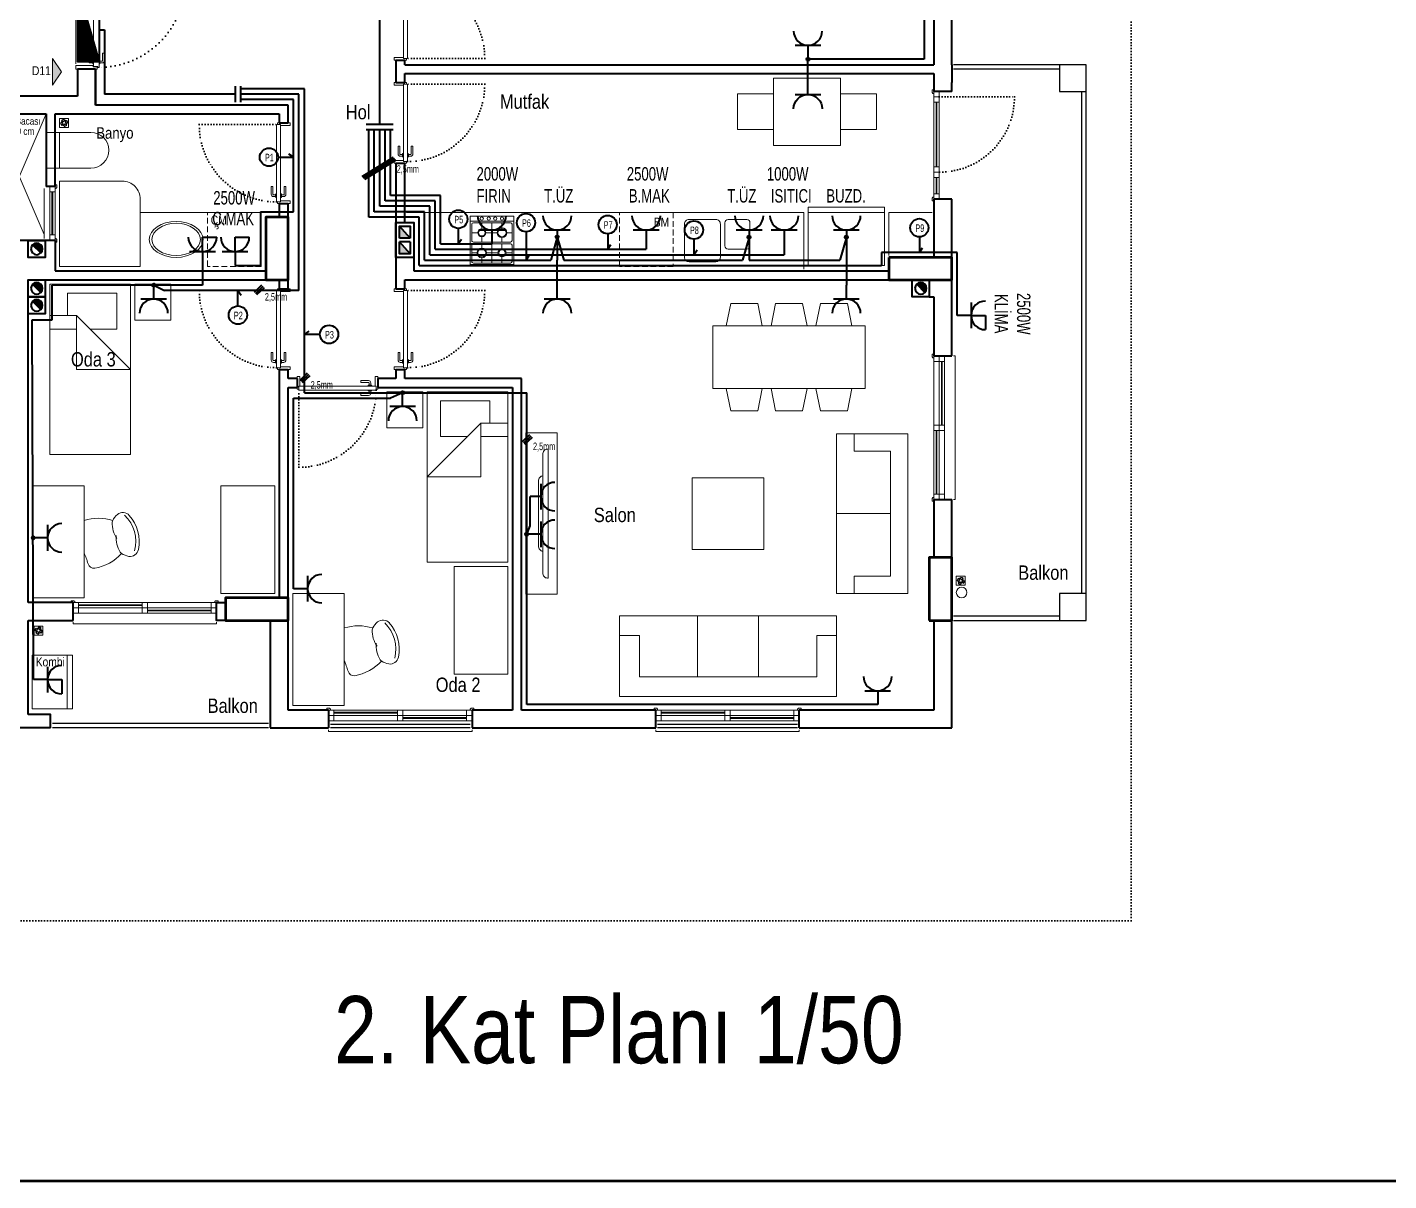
# Model space of a CAD drawing. Header units: millimetres. Extents: x 1852829 to 1882754, y -270850 to -231658.
# Drawn here: x 1865972 to 1867490, y -254055 to -252768 of the extents above; entities that cross this region are included whole.
import ezdxf
from ezdxf.enums import TextEntityAlignment as Align

# ---------------------------------------------------------------- set-up
doc = ezdxf.new("R2010")
doc.units = ezdxf.units.MM
for name, pattern in [('CONTINOUS', [0]), ('CONTINU', [0]), ('DOT', [0.25, 0, -0.25]), ('izdüşüm arka', [3.175, 0, -3.175]), ('izdüşüm ön', [9.525, 6.35, -3.175])]:
    doc.linetypes.add(name, pattern=pattern)
for name, color, linetype, lineweight in [('a_ba', 6, 'Continuous', 50), ('a_doğrama', 251, 'Continuous', 20), ('a_duvar', 251, 'Continuous', 35), ('a_görünüş', 32, 'Continuous', 25), ('a_görünüş_ince', 8, 'Continuous', 20), ('a_izdüşüm_arka', 251, 'izdüşüm arka', 30), ('a_izdüşüm_ön', 6, 'izdüşüm ön', 9), ('a_not_mahal', 253, 'Continuous', 5), ('a_not_misc', 144, 'Continuous', 5), ('a_not_text', 7, 'Continuous', 13), ('a_tefriş', 8, 'Continuous', 20), ('a_çerçeve_line', 7, 'Continuous', 50), ('Aydınlatma', 4, 'CONTINOUS', 35), ('m_yib', 65, 'Continuous', 20), ('Priz', 6, 'CONTINOUS', 40)]:
    doc.layers.add(name, color=color, linetype=linetype, lineweight=lineweight)
doc.styles.add('Grupcad', font='arial.ttf', dxfattribs={"width": 0.7})
doc.styles.add('OL', font='tsimplex.shx', dxfattribs={"width": 0.8, "height": 12})
doc.styles.get("Standard").update_dxf_attribs({"font": 'ARIALN.TTF'})

# ---------------------------------------------------------------- blocks, each defined once
blk = doc.blocks.new('M1')
at = {"layer": 'a_doğrama', "linetype": 'Continuous'}
for p, q in [((-24, 6), (-30, 6)), ((-30, 0), (-30, 6)), ((-24, 0), (-30, 0)), ((-24, 0), (-24, 6)), ((30, 6), (24, 6)), ((24, 6), (24, 0)), ((30, 0), (30, 6)), ((30, 0), (24, 0))]:
    blk.add_line(p, q, dxfattribs=at)
at = {"layer": 'a_doğrama'}
for p, q in [((24, 3.5), (-24, 3.5)), ((24, 2.5), (-24, 2.5))]:
    blk.add_line(p, q, dxfattribs=at)
for points in [[(-28, -1), (-28, 0), (-32, 0), (-32, -2), (-29, -2)], [(28, -1), (28, 0), (32, 0), (32, -2), (29, -2)]]:
    blk.add_lwpolyline(points, close=True, dxfattribs=at)
at = {"layer": 'a_görünüş_ince'}
for p, q in [((24, 6), (-24, 6)), ((-24, 0), (24, 0))]:
    blk.add_line(p, q, dxfattribs=at)
blk = doc.blocks.new('K1')
at = {"layer": 'a_doğrama', "color": 251}
for points in [[(-17.5, -2.5), (-22, -2.5), (-22, 0), (2, 0), (2, -4), (-17.5, -4), (-17.5, -2.5)], [(-27.5, -93.1), (-25, -93.1)], [(-17.5, -97.5), (-22, -97.5), (-22, -100), (2, -100), (2, -96), (-17.5, -96), (-17.5, -97.5)], [(-14.5, -93.1), (-17, -93.1)]]:
    blk.add_lwpolyline(points, dxfattribs=at)
blk.add_lwpolyline([(-18, -14), (-18, -4), (-18, -3), (-22.5, -3), (-22.5, -2.5), (-22.5, -2), (-24, -2), (-24, -2.5), (-24, -12.5), (-24, -88), (-24, -97.5), (-24, -98), (-22.5, -98), (-22.5, -97.5), (-22.5, -97), (-18, -97), (-18, -96), (-18, -86.5)], close=True, dxfattribs=at)
for points in [[(-25, -91.1), (-27.5, -91.1, -0.414214), (-28, -90.6), (-28, -82.1), (-30, -82.1), (-30, -90.6)], [(-24, -94.1), (-24.5, -94.1, -0.414214), (-25, -93.6), (-25, -90.6, -0.414214), (-24.5, -90.1), (-24, -90.1)], [(-18, -94.1), (-17.5, -94.1, 0.414214), (-17, -93.6), (-17, -90.6, 0.414214), (-17.5, -90.1), (-18, -90.1)], [(-17, -91.1), (-14.5, -91.1, 0.414214), (-14, -90.6), (-14, -82.1), (-12, -82.1), (-12, -90.6)]]:
    blk.add_lwpolyline(points, format="xyb", dxfattribs=at)
for centre, start, end in [((-27.5, -90.6), 180, 270), ((-14.5, -90.6), 270, 0)]:
    blk.add_arc(centre, 2.5, start, end, dxfattribs=at)
at = {"layer": 'a_görünüş_ince', "color": 251}
blk.add_line((2, -6), (2, -94), dxfattribs=at)
at = {"layer": 'a_izdüşüm_arka', "color": 251, "linetype": 'DOT', "ltscale": 20}
blk.add_line((-24, -2), (-120, -2), dxfattribs=at)
blk.add_arc((-24, -2), 96, 180, 270, dxfattribs=at)
blk = doc.blocks.new('K2')
at = {"layer": 'a_doğrama', "color": 251, "linetype": 'Continuous'}
for p, q in [((-13, 88.1), (-13, 1.9)), ((-13, 88.1), (-8.5, 88.1)), ((-12, 90), (-12, 88.1)), ((-12, 90), (-10, 90)), ((-8.5, 88.1), (-8.5, 1.9)), ((-13, 1.9), (-8.5, 1.9)), ((-12, 0), (-12, 1.9)), ((-12, 0), (-10, 0))]:
    blk.add_line(p, q, dxfattribs=at)
at = {"layer": 'a_doğrama', "color": 251}
for points in [[(-14, 80.1), (-16.5, 80.1, 0.414214), (-17, 79.6), (-17, 71.1), (-19, 71.1), (-19, 79.6)], [(-13, 83.1), (-13.5, 83.1, 0.414214), (-14, 82.6), (-14, 79.6, 0.414214), (-13.5, 79.1), (-13, 79.1)], [(-8.5, 83.1), (-8, 83.1, -0.414214), (-7.5, 82.6), (-7.5, 79.6, -0.414214), (-8, 79.1), (-8.5, 79.1)], [(-7.5, 80.1), (-5, 80.1, -0.414214), (-4.5, 79.6), (-4.5, 71.1), (-2.5, 71.1), (-2.5, 79.6)]]:
    blk.add_lwpolyline(points, format="xyb", dxfattribs=at)
for points in [[(-16.5, 82.1), (-14, 82.1)], [(-5, 82.1), (-7.5, 82.1)]]:
    blk.add_lwpolyline(points, dxfattribs=at)
at = {"layer": 'a_doğrama', "color": 251, "linetype": 'Continuous'}
for points in [[(0, 90), (2, 90), (2, 87), (-8.5, 87)], [(0, 0), (2, 0), (2, 3), (-8.5, 3)]]:
    blk.add_lwpolyline(points, dxfattribs=at)
at = {"layer": 'a_doğrama', "color": 251}
for centre, start, end in [((-16.5, 79.6), 90, 180), ((-5, 79.6), 0, 90)]:
    blk.add_arc(centre, 2.5, start, end, dxfattribs=at)
at = {"layer": 'a_izdüşüm_arka', "color": 251}
blk.add_lwpolyline([(-99.2, 1.9), (-13, 1.9)], dxfattribs=at)
blk.add_arc((-13, 1.9), 86.2, 90, 180, dxfattribs=at)
blk = doc.blocks.new('klozet')
at = {"layer": 'a_tefriş'}
blk.add_line((20, 0), (-20, 0), dxfattribs=at)
for points in [[(-20, 0), (-20, -15), (20, -15), (20, 0)], [(-20, -50), (-20, -15)], [(20, -50), (20, -15)]]:
    blk.add_lwpolyline(points, dxfattribs=at)
blk.add_arc((0, -50), 20, 180, 360, dxfattribs=at)
blk = doc.blocks.new('160p')
at = {"layer": 'a_doğrama', "color": 251}
for points in [[(-6, -6), (-6, 0), (-12, 0), (-12, -6)], [(0, -6), (0, 0), (-6, 0), (-6, -6)], [(-6, -83), (-6, -77), (-12, -77), (-12, -83)], [(0, -83), (0, -77), (-6, -77), (-6, -83)], [(-6, -160), (-6, -154), (-12, -154), (-12, -160)], [(0, -160), (0, -154), (-6, -154), (-6, -160)]]:
    blk.add_lwpolyline(points, close=True, dxfattribs=at)
for points in [[(2, -1), (2, 2), (0, 2), (0, -2), (1, -2), (2, -1)], [(-9.5, -6), (-9.5, -77)], [(-8.5, -6), (-8.5, -77)], [(-3.5, -83), (-3.5, -154)], [(-2.5, -83), (-2.5, -154)], [(2, -159), (2, -162), (0, -162), (0, -158), (1, -158), (2, -159)]]:
    blk.add_lwpolyline(points, dxfattribs=at)
at = {"layer": 'a_görünüş_ince', "color": 251}
for points in [[(-22, -160), (-24, -160), (-24, 0), (-22, 0)], [(-12, -77), (-12, -6)], [(-6, -77), (-6, -6)], [(-6, -77), (-6, -6)], [(0, -77), (0, -6)], [(-12, -154), (-12, -83)], [(-6, -154), (-6, -83)], [(-6, -154), (-6, -83)], [(0, -154), (0, -83)]]:
    blk.add_lwpolyline(points, dxfattribs=at)
blk = doc.blocks.new('kapı_120_c_blok')
at = {"layer": 'a_doğrama', "color": 251}
for points in [[(-2, 119), (-2, 122), (0, 122), (0, 118), (-1, 118), (-2, 119)], [(2.5, 114), (2.5, 96)], [(3.5, 114), (3.5, 96)], [(2.5, 84), (2.5, 12)], [(3.5, 84), (3.5, 12)], [(-2, 1), (-2, -2), (0, -2), (0, 2), (-1, 2), (-2, 1)]]:
    blk.add_lwpolyline(points, dxfattribs=at)
for points in [[(0, 114), (6, 114), (6, 120), (0, 120)], [(0, 90), (6, 90), (6, 96), (0, 96)], [(0, 84), (6, 84), (6, 90), (0, 90)], [(0, 6), (6, 6), (6, 12), (0, 12)], [(0, 0), (6, 0), (6, 6), (0, 6)]]:
    blk.add_lwpolyline(points, close=True, dxfattribs=at)
at = {"layer": 'a_görünüş_ince', "color": 251}
for points in [[(0, 114), (0, 96)], [(6, 114), (6, 96)], [(0, 84), (0, 12)], [(6, 84), (6, 12)]]:
    blk.add_lwpolyline(points, dxfattribs=at)
at = {"layer": 'a_izdüşüm_arka', "color": 251}
blk.add_lwpolyline([(6, 6), (90, 6)], dxfattribs=at)
blk.add_arc((6, 6), 84, 0, 90, dxfattribs=at)
blk = doc.blocks.new('baca_şönt')
at = {"layer": 'a_duvar'}
h = blk.add_hatch(color=256, dxfattribs=at)
h.dxf.hatch_style = 1
h.paths.add_polyline_path([(21.5, -5), (21.5, -17), (35, -17)])
h.paths.add_polyline_path([(4, -5), (4, -17), (17.5, -17)])
for p, q in [((4, -5), (17.5, -17)), ((17.5, -5), (17.5, -17)), ((21.5, -5), (21.5, -17)), ((21.5, -5), (35, -17))]:
    blk.add_line(p, q, dxfattribs=at)
blk.add_lwpolyline([(0, -21), (39, -21), (39, -1), (0, -1)], close=True, dxfattribs=at)
for points in [[(17.5, -5), (4, -5), (4, -17), (17.5, -17)], [(21.5, -17), (35, -17), (35, -5), (21.5, -5)]]:
    blk.add_lwpolyline(points, dxfattribs=at)
blk = doc.blocks.new('baca_müstakil')
at = {"layer": 'a_duvar'}
h = blk.add_hatch(color=256, dxfattribs=at)
h.dxf.hatch_style = 1
h.paths.add_polyline_path([(4.9, -4.9, 0.198912), (3, -9.5, 0.668179), (14.1, -14.1)])
blk.add_line((4.9, -4.9), (14.1, -14.1), dxfattribs=at)
blk.add_lwpolyline([(0, -19), (19, -19), (19, 0), (0, 0)], close=True, dxfattribs=at)
blk.add_circle((9.5, -9.5), 6.5, dxfattribs=at)
blk = doc.blocks.new('A$C2A0A03CE')
at = {"layer": 'a_tefriş'}
for p, q in [((-54, -24.3), (-54, 24.3)), ((-54, 24.3), (0, 24.3)), ((-48.6, 24.3), (-48.6, -24.3)), ((-46.8, 20.7), (-46.8, -20.7)), ((-27, 22.5), (-45, 22.5)), ((-35.6, 22.5), (-35.6, 15.7)), ((-25.2, -20.7), (-25.2, 20.7)), ((-23.4, -20.7), (-23.4, 20.7)), ((-21.6, 22.5), (-3.6, 22.5)), ((-13.1, 22.5), (-13.1, 14.8)), ((-1.8, 20.7), (-1.8, -20.7)), ((0, -24.3), (0, 24.3)), ((-40, 11.2), (-46.8, 11.2)), ((-25.2, 0), (-46.8, 0)), ((-35.6, 6.8), (-35.6, -7.7)), ((-25.2, 11.2), (-31, 11.2)), ((-16.6, 11.2), (-23.4, 11.2)), ((-1.8, 0), (-23.4, 0)), ((-13.1, 7.7), (-13.1, -6.8)), ((-1.8, 11.2), (-9.4, 11.2)), ((-39.1, -11.3), (-46.8, -11.3)), ((-35.6, -14.9), (-35.6, -22.5)), ((-25.2, -11.3), (-31.9, -11.3)), ((-17.5, -11.3), (-23.4, -11.3)), ((-1.8, -11.3), (-8.5, -11.3)), ((-54, -24.3), (0, -24.3)), ((-45, -22.5), (-27, -22.5)), ((-3.6, -22.5), (-21.6, -22.5)), ((-13.1, -15.7), (-13.1, -22.5))]:
    blk.add_line(p, q, dxfattribs=at)
for centre, radius in [((-35.6, 11.2), 5.4), ((-35.6, 11.2), 4.5), ((-13.1, 11.2), 4.5), ((-51.4, 11.2), 1.8), ((-51.4, 3.7), 1.8), ((-13.1, 11.2), 3.6), ((-51.4, -3.5), 1.8), ((-51.4, -11.3), 1.8), ((-35.6, -11.3), 4.5), ((-35.6, -11.3), 3.6), ((-13.1, -11.3), 5.4), ((-13.1, -11.3), 4.5)]:
    blk.add_circle(centre, radius, dxfattribs=at)
for centre, start, end in [((-45, 20.7), 90, 180), ((-27, 20.7), 0, 90), ((-21.6, 20.7), 90, 180), ((-3.6, 20.7), 0, 90), ((-45, -20.7), 180, 270), ((-27, -20.7), 270, 0), ((-21.6, -20.7), 180, 270), ((-3.6, -20.7), 270, 0)]:
    blk.add_arc(centre, 1.8, start, end, dxfattribs=at)
blk = doc.blocks.new('tefriş_koltuk_242x90')
at = {"layer": 'a_tefriş'}
for p, q in [((-34, -22), (-34, -90)), ((34, -22), (34, -90)), ((-99, -68), (-121, -68)), ((99, -68), (121, -68))]:
    blk.add_line(p, q, dxfattribs=at)
for points in [[(-121, -90), (-121, 0), (121, 0), (121, -90), (-121, -90)], [(-99, -68), (-99, -22), (99, -22), (99, -68)]]:
    blk.add_lwpolyline(points, dxfattribs=at)
blk = doc.blocks.new('tefriş_koltuk_202x90')
at = {"layer": 'a_tefriş'}
for p, q in [((0, -90), (0, -22)), ((-79, -68), (-101, -68)), ((79, -68), (101, -68))]:
    blk.add_line(p, q, dxfattribs=at)
for points in [[(101, -90), (101, 0), (-101, 0), (-101, -90), (101, -90)], [(79, -68), (79, -22), (-79, -22), (-79, -68)]]:
    blk.add_lwpolyline(points, dxfattribs=at)
blk = doc.blocks.new('tefirş_tv')
at = {"layer": 'a_tefriş'}
for points in [[(35, 10), (35, 10, 0.414214), (30, 15), (-30, 15, 0.414214), (-35, 10), (-35, 10)], [(60, 4), (60, 5, 0.414214), (55, 10), (-55, 10, 0.414214), (-60, 5), (-60, 4)]]:
    blk.add_lwpolyline(points, format="xyb", close=True, dxfattribs=at)
blk = doc.blocks.new('tefriş_yatak tek')
at = {"layer": 'a_tefriş'}
for points in [[(0, -0.45), (-1.9, -0.45), (-1.9, 0.45), (0, 0.45)], [(-1.9, -0.5), (-1.5, -0.5), (-1.5, -0.9), (-1.9, -0.9)]]:
    blk.add_lwpolyline(points, close=True, dxfattribs=at)
for points in [[(-1.55, 0.45), (-1.55, 0.15), (-0.95, -0.45), (-0.95, 0.15), (-1.55, 0.15)], [(-1.4, 0.45), (-1.4, 0.15)], [(-1.4, 0), (-1.4, -0.3), (-1.8, -0.3), (-1.8, 0.25), (-1.55, 0.25)]]:
    blk.add_lwpolyline(points, dxfattribs=at)
blk = doc.blocks.new('tefriş_sandalye')
at = {"layer": 'a_tefriş'}
blk.add_line((0, -18), (0, 18), dxfattribs=at)
at = {"layer": 'a_tefriş', "extrusion": (0, 0, -1)}
for centre, major_axis, start_param, end_param in [((16, -34.3), (38.7, 38.7), 5.200723, 5.79406), ((62.1, 15.1), (21.8, -21.8), 1.757107, 2.385975), ((62.1, 15.1), (21.8, -21.8), 1.757107, 2.385975), ((48.7, 10.5), (13, -13), 2.664537, 2.7784), ((48.7, 10.5), (13, -13), 2.664537, 2.7784), ((48.7, 10.5), (13, -13), 2.7784, 3.245118), ((43.2, 17.3), (6.76, 6.76), 4.815914, 6.34704), ((16.9, -5.5), (28.8, 28.8), 6.26556, 7.321949), ((16.9, -5.5), (28.8, 28.8), 6.26556, 7.321949), ((17, -5.7), (31.4, -31.4), -1.506941, -0.587454), ((66.5, -1.2), (21.8, -21.8), 1.802816, 2.431683), ((66.5, -1.2), (21.8, -21.8), 1.802816, 2.431683), ((51.2, -12.6), (6.76, -6.76), -0.587454, 0.943672), ((-154, -79.7), (117.3, -117.3), -1.166716, -1.087708), ((11.1, -28.2), (4.99, -4.99), 0.687369, 2.053884), ((1.8, 18.5), (38.7, -38.7), -0.034473, 0.601946), ((52.6, -3.9), (13, -13), 1.410391, 1.524253), ((52.6, -3.9), (13, -13), 1.410391, 1.524253), ((52.6, -3.9), (13, 13), 2.514469, 2.981187)]:
    blk.add_ellipse(centre, major_axis=major_axis, ratio=1, start_param=start_param, end_param=end_param, dxfattribs=at)
blk = doc.blocks.new('tefriş_süzgeç')
at = {"layer": 'a_tefriş'}
for p, q in [((5, 0), (-5, 0)), ((-5, 0), (-5, -10)), ((5, -10), (5, 0)), ((-5, -10), (5, -10)), ((-3.6, -5.1), (-4.1, -5.1)), ((-2.6, -5.1), (-3.1, -5.1)), ((-2.5, -2.5), (-2.9, -2.2)), ((-2.6, -7.6), (-2.9, -7.9)), ((-2, -3.3), (-2.3, -3)), ((-1.9, -6.9), (-2.2, -7.2)), ((-1.6, -5.1), (-2.1, -5.1)), ((-1.2, -3.9), (-1.5, -3.6)), ((-1.2, -6.2), (-1.5, -6.5)), ((-0.2, -2.5), (-0.2, -2)), ((-0.1, -1.5), (-0.1, -1)), ((-0.1, -3), (-0.1, -3.5)), ((-0.1, -6.6), (-0.1, -7.1)), ((-0.1, -7.6), (-0.1, -8.1)), ((-0.1, -8.6), (-0.1, -9.1)), ((1, -4), (1.4, -3.6)), ((1.1, -6.2), (1.4, -6.5)), ((1.5, -5.1), (2, -5.1)), ((1.7, -3.3), (2.1, -2.9)), ((1.8, -6.9), (2.1, -7.2)), ((2.5, -2.5), (2.8, -2.2)), ((2.5, -5.1), (3, -5.1)), ((2.5, -7.5), (2.8, -7.9)), ((3.5, -5.1), (4, -5.1))]:
    blk.add_line(p, q, dxfattribs=at)
for centre, radius, start, end in [((-0.1, -5.1), 4.06, 134.2896, 180), ((-0.1, -5.1), 3.56, 134.2896, 180), ((-0.1, -5.1), 3.06, 180, 225), ((-0.1, -5.1), 4.06, 225, 270), ((-0.1, -5.1), 2.56, 180, 225), ((-0.1, -5.1), 3.56, 225, 270), ((-0.4, -4.4), 2.4, 84.5943, 143.2016), ((-0.1, -5.1), 2.06, 134.2896, 180), ((-0.1, -5), 2.44, 90.343, 138.1212), ((-0.1, -5.1), 1.56, 134.2896, 180), ((-0.1, -5.1), 2.06, 225, 270), ((-0.1, -5.1), 1.56, 225, 270), ((-0.1, -5.1), 4.06, 45, 90), ((-0.1, -5.1), 3.56, 45, 90), ((-0.1, -5.1), 2.06, 45, 90), ((-0.1, -5.1), 1.56, 45, 90), ((-0.1, -5.1), 2.56, 270, 315.7104), ((-0.1, -5.1), 3.06, 270, 315.7104), ((-0.1, -5.1), 1.56, 314.2896, 360), ((-0.1, -5.1), 2.06, 314.2896, 360), ((-0.1, -5.1), 2.56, 360, 45), ((-0.1, -5.1), 3.06, 360, 45), ((-0.1, -5.1), 3.56, 314.2896, 360), ((-0.1, -5.1), 4.06, 314.2896, 360)]:
    blk.add_arc(centre, radius, start, end, dxfattribs=at)
blk = doc.blocks.new('kombi')
at = {"layer": 'a_tefriş', "lineweight": 20}
for p, q in [((-4.8, 60), (40.2, 60)), ((-4.7, 0), (-4.8, 60)), ((1.3, 0), (1.2, 60)), ((40.2, 60), (40.3, 0)), ((69.2, 60), (69.2, 0)), ((114.2, 60), (69.2, 60)), ((108.2, 0), (108.2, 60)), ((114.2, 0), (114.2, 60)), ((40.3, 0), (-4.7, 0)), ((69.2, 0), (114.2, 0))]:
    blk.add_line(p, q, dxfattribs=at)
at = {"layer": 'a_not_mahal'}
for p in [(5, 47.3), (73.2, 47.3)]:
    blk.add_text('Kombi', height=10, dxfattribs=at).set_placement(p)
blk = doc.blocks.new('KAT PANOSU')
at = {"layer": 'Aydınlatma', "linetype": 'CONTINU'}
h = blk.add_hatch(dxfattribs=at)
h.set_pattern_fill('ANSI31', color=2)
h.set_pattern_definition([(45, (274.5771, -113244.44112), (-0.08838834765, 0.08838834765), [])])
h.paths.add_polyline_path([(41.5, 11.9), (-41.5, -11.9), (41.5, -11.9)])
at = {"layer": 'Aydınlatma', "color": 2, "linetype": 'CONTINU'}
blk.add_line((-41.5, -11.9), (41.5, 11.9), dxfattribs=at)
blk.add_line((-41.5, -11.9), (41.5, 11.9), dxfattribs=at)
blk.add_line((-41.5, -11.9), (41.5, 11.9), dxfattribs=at)
blk.add_line((-41.5, -11.9), (41.5, 11.9), dxfattribs=at)
blk.add_line((-41.5, -11.9), (41.5, 11.9), dxfattribs=at)
blk.add_line((-41.5, -11.9), (41.5, 11.9), dxfattribs=at)
blk.add_lwpolyline([(-41.5, -11.9), (-41.5, 11.9), (41.5, 11.9), (41.5, -11.9)], close=True, dxfattribs=at)
blk.add_lwpolyline([(-41.5, -11.9), (-41.5, 11.9), (41.5, 11.9), (41.5, -11.9)], close=True, dxfattribs=at)
blk.add_lwpolyline([(-41.5, -11.9), (-41.5, 11.9), (41.5, 11.9), (41.5, -11.9)], close=True, dxfattribs=at)
blk.add_lwpolyline([(-41.5, -11.9), (-41.5, 11.9), (41.5, 11.9), (41.5, -11.9)], close=True, dxfattribs=at)
blk.add_lwpolyline([(-41.5, -11.9), (-41.5, 11.9), (41.5, 11.9), (41.5, -11.9)], close=True, dxfattribs=at)
blk.add_lwpolyline([(-41.5, -11.9), (-41.5, 11.9), (41.5, 11.9), (41.5, -11.9)], close=True, dxfattribs=at)
blk = doc.blocks.new('priz')
at = {"layer": 'Priz', "color": 6, "linetype": 'CONTINU'}
blk.add_line((-14.4, 0), (14.4, 0), dxfattribs=at)
blk.add_arc((0, 15.9), 15.9, 180, 0, dxfattribs=at)
blk = doc.blocks.new('Kapaklı Priz')
at = {"layer": 'Priz', "color": 6, "linetype": 'CONTINU'}
for p, q in [((0, 0), (0, 15.9)), ((0, 15.9), (15.9, 15.9)), ((-14.4, 0), (14.4, 0))]:
    blk.add_line(p, q, dxfattribs=at)
blk.add_arc((0, 15.9), 15.9, 180, 0, dxfattribs=at)
blk = doc.blocks.new('BUAT (Enerji)')
at = {"layer": 'Priz', "linetype": 'CONTINU'}
h = blk.add_hatch(color=256, dxfattribs=at)
edge = h.paths.add_edge_path()
edge.add_arc((0, 0), 1.75, 0, 360)
blk.add_circle((0, 0), 1.75, dxfattribs=at)

msp = doc.modelspace()

# ---------------------------------------------------------------- hatches: boundary and pattern name
at = {"layer": 'a_not_misc'}
h = msp.add_hatch(color=256, dxfattribs=at)
h.dxf.hatch_style = 1
h.paths.add_polyline_path([(1865999.7, -252802.4), (1866009.7, -252817.4), (1865999.7, -252832.4)])

# ---------------------------------------------------------------- linework, layer by layer
at = {"layer": 'a_ba', "color": 253}
for points in [[(1866237.7, -253049.4), (1866262.7, -253049.4), (1866262.7, -252979.4), (1866237.7, -252979.4)], [(1866932.7, -253024.4), (1866932.7, -253049.4), (1867002.7, -253049.4), (1867002.7, -253024.4)], [(1866977.7, -253429.4), (1867002.7, -253429.4), (1867002.7, -253359.4), (1866977.7, -253359.4)], [(1866262.7, -253429.4), (1866262.7, -253404.4), (1866192.7, -253404.4), (1866192.7, -253429.4)]]:
    msp.add_lwpolyline(points, close=True, dxfattribs=at)
at = {"layer": 'a_duvar'}
for p, q in [((1866982.7, -252759.4), (1866982.7, -252809.4)), ((1867002.7, -252809.4), (1867002.7, -252759.4)), ((1866382.7, -252804.4), (1866382.7, -252829.4)), ((1866392.7, -252809.4), (1866392.7, -252804.4)), ((1866392.7, -252809.4), (1866982.7, -252809.4)), ((1867002.7, -252809.4), (1867002.7, -252809.4)), ((1867002.7, -252809.4), (1867002.7, -252829.4)), ((1866027.7, -252814.4), (1866027.7, -252844.6)), ((1866047.7, -252814.4), (1866027.7, -252814.4)), ((1866047.7, -252814.4), (1866027.7, -252814.4)), ((1866047.7, -252854.4), (1866047.7, -252814.4)), ((1866047.7, -252814.4), (1866047.7, -252854.4)), ((1866392.7, -252829.4), (1866392.7, -252819.4)), ((1866392.7, -252819.4), (1866982.7, -252819.4)), ((1866982.7, -252819.4), (1866982.7, -252839.4)), ((1867002.7, -252829.4), (1867002.7, -252829.4)), ((1867002.7, -252839.4), (1867002.7, -252829.4)), ((1866027.7, -252844.6), (1865907.7, -252844.6)), ((1866262.7, -252854.4), (1866047.7, -252854.4)), ((1866262.7, -252874.4), (1866262.7, -252854.4)), ((1865932.7, -252864.4), (1865992.7, -252864.4)), ((1865992.7, -252864.4), (1865992.7, -252945.4)), ((1866002.7, -252864.4), (1866252.7, -252864.4)), ((1866002.7, -252945.4), (1866002.7, -252864.4)), ((1866252.7, -252864.4), (1866252.7, -252874.4)), ((1866382.7, -252919.4), (1866382.7, -253059.4)), ((1866392.7, -252985.4), (1866392.7, -252919.4)), ((1866982.7, -252959.4), (1866982.7, -253024.4)), ((1867002.7, -253134.4), (1867002.7, -252959.4)), ((1866252.7, -252964.4), (1866252.7, -252979.4)), ((1866262.7, -253059.4), (1866262.7, -252964.4)), ((1865972.7, -253409.4), (1865972.7, -253049.4)), ((1865972.7, -253049.4), (1866252.7, -253049.4)), ((1866002.7, -253039.4), (1866237.7, -253039.4)), ((1866252.7, -253049.4), (1866252.7, -253059.4)), ((1866392.7, -253049.4), (1866982.7, -253049.4)), ((1866392.7, -253059.4), (1866392.7, -253049.4)), ((1866402.7, -253039.4), (1866932.7, -253039.4)), ((1866982.7, -253068.4), (1866982.7, -253134.4)), ((1866252.7, -253149.4), (1866252.7, -253404.4)), ((1866262.7, -253159.4), (1866262.7, -253149.4)), ((1866382.7, -253149.4), (1866382.7, -253159.4)), ((1866392.7, -253159.4), (1866392.7, -253149.4)), ((1866272.7, -253159.4), (1866262.7, -253159.4)), ((1866262.7, -253169.4), (1866272.7, -253169.4)), ((1866262.7, -253529.4), (1866262.7, -253169.4)), ((1866382.7, -253159.4), (1866362.7, -253159.4)), ((1866362.7, -253169.4), (1866512.7, -253169.4)), ((1866522.7, -253159.4), (1866392.7, -253159.4)), ((1866512.7, -253169.4), (1866512.7, -253529.4)), ((1866522.7, -253529.4), (1866522.7, -253159.4)), ((1866982.7, -253294.4), (1866982.7, -253359.4)), ((1867002.7, -253409.4), (1867002.7, -253294.4)), ((1866022.7, -253409.4), (1865972.7, -253409.4)), ((1865972.7, -253534.4), (1865972.7, -253429.4)), ((1865972.7, -253429.4), (1866022.7, -253429.4)), ((1866242.7, -253429.4), (1866242.7, -253549.4)), ((1866982.7, -253429.4), (1866982.7, -253529.4)), ((1867002.7, -253549.4), (1867002.7, -253429.4)), ((1866307.7, -253529.4), (1866262.7, -253529.4)), ((1866512.7, -253529.4), (1866467.7, -253529.4)), ((1866672.7, -253529.4), (1866522.7, -253529.4)), ((1866982.7, -253529.4), (1866832.7, -253529.4)), ((1865997.7, -253549.4), (1865927.7, -253549.4)), ((1866242.7, -253549.4), (1866307.7, -253549.4)), ((1866467.7, -253549.4), (1866672.7, -253549.4)), ((1866832.7, -253549.4), (1867002.7, -253549.4))]:
    msp.add_line(p, q, dxfattribs=at)
for points in [[(1866382.7, -252804.4), (1866392.7, -252804.4)], [(1866382.7, -252829.4), (1866392.7, -252829.4)], [(1867002.7, -252839.4), (1866982.7, -252839.4)], [(1866252.7, -252874.4), (1866262.7, -252874.4)], [(1866382.7, -252919.4), (1866392.7, -252919.4)], [(1866002.7, -252945.4), (1865992.7, -252945.4)], [(1867002.7, -252959.4), (1866982.7, -252959.4)], [(1866252.7, -252964.4), (1866262.7, -252964.4)], [(1866002.7, -253005.4), (1865922.7, -253005.4)], [(1866002.7, -253005.4), (1866002.7, -253039.4)], [(1866402.7, -253024.4), (1866402.7, -253039.4)], [(1866252.7, -253059.4), (1866262.7, -253059.4)], [(1866382.7, -253059.4), (1866392.7, -253059.4)], [(1866977.7, -253068.4), (1866982.7, -253068.4)], [(1866982.7, -253134.4), (1867002.7, -253134.4)], [(1866252.7, -253149.4), (1866262.7, -253149.4)], [(1866382.7, -253149.4), (1866392.7, -253149.4)], [(1866272.7, -253159.4), (1866272.7, -253169.4)], [(1866362.7, -253159.4), (1866362.7, -253169.4)], [(1866982.7, -253294.4), (1867002.7, -253294.4)], [(1866022.7, -253429.4), (1866022.7, -253409.4)], [(1866192.7, -253429.4), (1866182.7, -253429.4), (1866182.7, -253409.4), (1866192.7, -253409.4)], [(1865997.7, -253549.4), (1865997.7, -253534.4), (1865972.7, -253534.4)], [(1866307.7, -253529.4), (1866307.7, -253549.4)], [(1866467.7, -253529.4), (1866467.7, -253549.4)], [(1866672.7, -253549.4), (1866672.7, -253529.4)], [(1866832.7, -253549.4), (1866832.7, -253529.4)]]:
    msp.add_lwpolyline(points, dxfattribs=at)
at = {"layer": 'a_görünüş', "color": 251}
for points in [[(1867122.7, -252809.4), (1867004.7, -252809.4)], [(1867122.7, -252814.4), (1867004.7, -252814.4)], [(1867147.7, -253399.4), (1867147.7, -252839.4)], [(1867152.7, -253399.4), (1867152.7, -252839.4)], [(1867004.7, -253424.4), (1867122.7, -253424.4)], [(1867004.7, -253429.4), (1867122.7, -253429.4)], [(1866240.7, -253544.4), (1865999.7, -253544.4)], [(1866240.7, -253549.4), (1865999.7, -253549.4)], [(1866465.7, -253545.4), (1866309.7, -253545.4)], [(1866465.7, -253549.4), (1866309.7, -253549.4)], [(1866830.7, -253545.4), (1866674.7, -253545.4)], [(1866830.7, -253549.4), (1866674.7, -253549.4)]]:
    msp.add_lwpolyline(points, dxfattribs=at)
for points in [[(1867122.7, -252839.4), (1867152.7, -252839.4), (1867152.7, -252809.4), (1867122.7, -252809.4)], [(1867122.7, -253429.4), (1867152.7, -253429.4), (1867152.7, -253399.4), (1867122.7, -253399.4)]]:
    msp.add_lwpolyline(points, close=True, dxfattribs=at)
at = {"layer": 'a_görünüş_ince'}
msp.add_line((1865990.7, -253003.4), (1865990.7, -252947.4), dxfattribs=at)
at = {"layer": 'a_izdüşüm_arka'}
msp.add_lwpolyline([(1864722.7, -251314.4), (1867202.7, -251314.4), (1867202.7, -253764.4), (1864722.7, -253764.4)], close=True, dxfattribs=at)
at = {"layer": 'a_izdüşüm_ön', "color": 251}
for points in [[(1866232.7, -253034.4), (1866172.7, -253034.4), (1866172.7, -252974.4), (1866232.7, -252974.4)], [(1866692.2, -252974.4), (1866692.2, -253034.4), (1866632.2, -253034.4), (1866632.2, -252974.4)]]:
    msp.add_lwpolyline(points, close=True, dxfattribs=at)
at = {"layer": 'a_not_misc'}
msp.add_lwpolyline([(1865999.7, -252802.4), (1866009.7, -252817.4), (1865999.7, -252832.4), (1865999.7, -252802.4)], close=True, dxfattribs=at)
for points in [[(1865932.7, -252864.4), (1865990.7, -252998.7)], [(1865992.7, -252864.4), (1865934.7, -252998.7)]]:
    msp.add_lwpolyline(points, dxfattribs=at)
at = {"layer": 'a_tefriş'}
for p, q in [((1866394.7, -252974.4), (1866837.7, -252974.4)), ((1866932.7, -252974.4), (1866980.7, -252974.4))]:
    msp.add_line(p, q, dxfattribs=at)
for points in [[(1866878.8, -252899.4), (1866878.8, -252824.4), (1866803.8, -252824.4), (1866803.8, -252899.4)], [(1866803.8, -252881.9), (1866803.8, -252841.9), (1866763.8, -252841.9), (1866763.8, -252881.9)], [(1866918.8, -252881.9), (1866878.8, -252881.9), (1866878.8, -252841.9), (1866918.8, -252841.9)], [(1866906.3, -253170.7), (1866736.3, -253170.7), (1866736.3, -253100.7), (1866906.3, -253100.7)], [(1866562.7, -253400.2), (1866527.7, -253400.2), (1866527.7, -253220.2), (1866562.7, -253220.2)], [(1866035.1, -253404.4), (1865977.7, -253404.4), (1865977.7, -253279.4), (1866035.1, -253279.4)], [(1866187.7, -253279.4), (1866247.7, -253279.4), (1866247.7, -253399.4), (1866187.7, -253399.4)], [(1866793.3, -253350.2), (1866713.3, -253350.2), (1866713.3, -253270.2), (1866793.3, -253270.2)], [(1866507.7, -253369.4), (1866447.7, -253369.4), (1866447.7, -253489.4), (1866507.7, -253489.4)], [(1866325.1, -253524.4), (1866267.7, -253524.4), (1866267.7, -253399.4), (1866325.1, -253399.4)]]:
    msp.add_lwpolyline(points, close=True, dxfattribs=at)
msp.add_lwpolyline([(1866007.7, -253034.4), (1866097.7, -253034.4), (1866097.7, -252959.4, 0.414214), (1866077.7, -252939.4), (1866007.7, -252939.4)], format="xyb", close=True, dxfattribs=at)
for points in [[(1866252.7, -252974.4), (1866097.7, -252974.4)], [(1866837.7, -252974.4), (1866837.7, -253037.4)], [(1866927.7, -253033.4), (1866927.7, -252968.4), (1866842.7, -252968.4), (1866842.7, -253033.4), (1866927.7, -253033.4), (1866927.7, -252974.4), (1866842.7, -252974.4)], [(1866932.7, -253022.4), (1866932.7, -252974.4)], [(1866751.3, -253100.7), (1866756.3, -253075.7), (1866786.3, -253075.7), (1866791.3, -253100.7)], [(1866801.3, -253100.7), (1866806.3, -253075.7), (1866836.3, -253075.7), (1866841.3, -253100.7)], [(1866851.3, -253100.7), (1866856.3, -253075.7), (1866886.3, -253075.7), (1866891.3, -253100.7)], [(1866751.3, -253170.7), (1866756.3, -253195.7), (1866786.3, -253195.7), (1866791.3, -253170.7)], [(1866801.3, -253170.7), (1866806.3, -253195.7), (1866836.3, -253195.7), (1866841.3, -253170.7)], [(1866851.3, -253170.7), (1866856.3, -253195.7), (1866886.3, -253195.7), (1866891.3, -253170.7)]]:
    msp.add_lwpolyline(points, dxfattribs=at)
for points in [[(1866744.7, -253024.2, -0.414214), (1866739.7, -253029.2), (1866709.7, -253029.2, -0.414214), (1866704.7, -253024.2), (1866704.7, -252987.2, -0.414214), (1866709.7, -252982.2), (1866739.7, -252982.2, -0.414214), (1866744.7, -252987.2), (1866744.7, -253024.2)], [(1866777.7, -253011.6, -0.414214), (1866774.2, -253015.1), (1866753.2, -253015.1, -0.414214), (1866749.7, -253011.6), (1866749.7, -252985.7, -0.414214), (1866753.2, -252982.2), (1866774.2, -252982.2, -0.414214), (1866777.7, -252985.7), (1866777.7, -253011.6)]]:
    msp.add_lwpolyline(points, format="xyb", dxfattribs=at)
at = {"layer": 'a_tefriş', "extrusion": (0, 0, -1)}
for major_axis in [(-30, 0), (-27, 0)]:
    msp.add_ellipse((1866137.7, -253004.4), major_axis=major_axis, ratio=0.666667, dxfattribs=at)
at = {"layer": 'a_çerçeve_line'}
msp.add_lwpolyline([(1872123.9, -254054.6), (1872123.9, -251054.6), (1853005.4, -251054.6), (1853005.4, -254054.6)], close=True, dxfattribs=at)
at = {"layer": 'Aydınlatma'}
for p, q in [((1866268.7, -252912.6), (1866263.5, -252909.1)), ((1866452.4, -253009.4), (1866455.9, -253004.1)), ((1866527.9, -253027.4), (1866531.5, -253022.1)), ((1866619, -253015.4), (1866622.6, -253010.1)), ((1866715.2, -253021.4), (1866718.8, -253016.1)), ((1866966.6, -253018.9), (1866970.1, -253013.7)), ((1866206.6, -253061.3), (1866210.1, -253066.5)), ((1866280.7, -253110.3), (1866285.9, -253106.8))]:
    msp.add_line(p, q, dxfattribs=at)
at = {"layer": 'Aydınlatma', "color": 3}
for p, q in [((1866379.9, -252912.9), (1866344.9, -252934.7)), ((1866381.3, -252914.3), (1866346.3, -252936.1)), ((1866382.7, -252915.8), (1866347.7, -252937.6)), ((1866232.9, -253055.5), (1866224.7, -253063.4)), ((1866234.3, -253057), (1866226.1, -253064.9)), ((1866235.7, -253058.4), (1866227.4, -253066.3)), ((1866283.9, -253153.7), (1866275.7, -253161.6)), ((1866285.3, -253155.1), (1866277.1, -253163)), ((1866286.7, -253156.6), (1866278.4, -253164.5)), ((1866531.9, -253222.3), (1866523.7, -253230.2)), ((1866533.3, -253223.7), (1866525.1, -253231.6)), ((1866534.7, -253225.2), (1866526.4, -253233.1))]:
    msp.add_line(p, q, dxfattribs=at)
at = {"layer": 'm_yib'}
msp.add_circle((1867013.7, -253398.3), 5.92, dxfattribs=at)
at = {"layer": 'Priz'}
for p, q in [((1866971.8, -252555.4), (1866971.8, -252803.4)), ((1866364.7, -252876.1), (1866364.7, -252716.4)), ((1866051.7, -252770.6), (1866057.7, -252770.6)), ((1866971.8, -252803.4), (1866842.3, -252803.4)), ((1866203.8, -252851.4), (1866203.8, -252833.4)), ((1866209.8, -252851.4), (1866209.8, -252833.4)), ((1866379.7, -252876.1), (1866349.7, -252876.1)), ((1866379.7, -252882.1), (1866349.7, -252882.1)), ((1866352.7, -252979.4), (1866352.7, -252882.1)), ((1866358.7, -252973.4), (1866358.7, -252882.1)), ((1866364.7, -252967.4), (1866364.7, -252882.1)), ((1866370.7, -252961.4), (1866370.7, -252882.1)), ((1866376.7, -252955.4), (1866376.7, -252882.1)), ((1866426.7, -252961.4), (1866370.7, -252961.4)), ((1866432.7, -252955.4), (1866376.7, -252955.4)), ((1866426.7, -253015.4), (1866426.7, -252961.4)), ((1866432.7, -253009.4), (1866432.7, -252955.4)), ((1866231.7, -252973.4), (1866268.7, -252973.4)), ((1866231.7, -252973.4), (1866231.7, -253033.4)), ((1866414.7, -252973.4), (1866358.7, -252973.4)), ((1866420.7, -252967.4), (1866364.7, -252967.4)), ((1866414.7, -253027.4), (1866414.7, -252973.4)), ((1866420.7, -253021.4), (1866420.7, -252967.4)), ((1866408.7, -252979.4), (1866352.7, -252979.4)), ((1866408.7, -253033.4), (1866408.7, -252979.4)), ((1866562.7, -253001.7), (1866555.4, -253027.4)), ((1866562.7, -253001.7), (1866570, -253027.4)), ((1866776.7, -253001.7), (1866769.4, -253027.4)), ((1866885.2, -253001.7), (1866877.9, -253027.4)), ((1867008.7, -253018.9), (1866924.4, -253018.9)), ((1866924.4, -253018.9), (1866924.4, -253033.4)), ((1867008.7, -253089.1), (1867008.7, -253018.9)), ((1866203.4, -253033.4), (1866231.7, -253033.4)), ((1866885.2, -253027.4), (1866885.2, -253055.4)), ((1866167.1, -253055.4), (1865999.5, -253055.4)), ((1865999.5, -253094.1), (1865999.5, -253055.4)), ((1866112.7, -253055.4), (1866124.6, -253061.4)), ((1866274.7, -253061.4), (1866124.6, -253061.4)), ((1865978.7, -253495.5), (1865977.3, -253094.1)), ((1865977.3, -253094.1), (1865999.5, -253094.1)), ((1866268.7, -253394), (1866268.7, -253181.4)), ((1866390.3, -253175.4), (1866376.7, -253181.4)), ((1866528.7, -253523.4), (1866528.7, -253175.4)), ((1866532.6, -253324), (1866532.6, -253291.3)), ((1866528.7, -253333.3), (1866532.6, -253324)), ((1866920.1, -253523.4), (1866528.7, -253523.4))]:
    msp.add_line(p, q, dxfattribs=at)
at = {"layer": 'Priz', "linetype": 'CONTINU'}
for p, q in [((1866057.7, -252770.6), (1866057.7, -252842.4)), ((1866842.3, -252787.8), (1866842.3, -252803.4)), ((1866842.3, -252842.7), (1866842.3, -252803.4)), ((1866280.7, -252836.4), (1866209.8, -252836.4)), ((1866280.7, -253175.4), (1866280.7, -252836.4)), ((1866203.8, -252842.4), (1866057.7, -252842.4)), ((1866274.7, -252842.4), (1866209.8, -252842.4)), ((1866268.7, -252848.4), (1866209.8, -252848.4)), ((1866268.7, -252973.4), (1866268.7, -252848.4)), ((1866274.7, -253061.4), (1866274.7, -252842.4)), ((1866489.8, -252993.8), (1866489.8, -253009.4)), ((1866562.7, -252993.8), (1866562.7, -253027.4)), ((1866661.9, -252993.8), (1866661.9, -253015.4)), ((1866776.7, -252993.8), (1866776.7, -253027.4)), ((1866815.9, -252993.8), (1866815.9, -253021.4)), ((1866885.2, -252993.8), (1866885.2, -253027.4)), ((1866167.1, -253017.8), (1866167.1, -253055.4)), ((1866203.4, -253017.8), (1866203.4, -253033.4)), ((1866420.7, -253021.4), (1866815.9, -253021.4)), ((1866426.7, -253015.4), (1866661.9, -253015.4)), ((1866432.7, -253009.4), (1866489.8, -253009.4)), ((1866408.7, -253033.4), (1866924.4, -253033.4)), ((1866414.7, -253027.4), (1866555.4, -253027.4)), ((1866562.7, -253070.9), (1866562.7, -253027.4)), ((1866570, -253027.4), (1866769.4, -253027.4)), ((1866776.7, -253027.4), (1866877.9, -253027.4)), ((1866112.7, -253070.9), (1866112.7, -253055.4)), ((1866885.2, -253070.9), (1866885.2, -253055.4)), ((1867024.3, -253089.1), (1867008.7, -253089.1)), ((1866268.7, -253181.4), (1866376.7, -253181.4)), ((1866280.7, -253175.4), (1866528.7, -253175.4)), ((1866390.3, -253190.9), (1866390.3, -253175.4)), ((1866544.3, -253291.3), (1866532.6, -253291.3)), ((1865994.3, -253337.3), (1865978.2, -253337.3)), ((1866544.3, -253333.3), (1866528.7, -253333.3)), ((1866284.3, -253394), (1866268.7, -253394)), ((1865994.3, -253495.5), (1865978.7, -253495.5)), ((1866920.1, -253507.8), (1866920.1, -253523.4))]:
    msp.add_line(p, q, dxfattribs=at)
at = {"layer": 'Priz', "color": 4, "linetype": 'CONTINU'}
for p, q in [((1866251.4, -252912.6), (1866268.7, -252912.6)), ((1866452.4, -252992.1), (1866452.4, -253009.4)), ((1866527.9, -252996), (1866527.9, -253027.4)), ((1866619, -252998.1), (1866619, -253015.4)), ((1866715.2, -253004.1), (1866715.2, -253021.4)), ((1866966.6, -253001.6), (1866966.6, -253018.9)), ((1866206.6, -253078.6), (1866206.6, -253061.3)), ((1866298, -253110.3), (1866280.7, -253110.3))]:
    msp.add_line(p, q, dxfattribs=at)
for centre in [(1866241.2, -252912.6), (1866452.4, -252981.8), (1866527.9, -252985.7), (1866619, -252987.8), (1866715.2, -252993.8), (1866966.6, -252991.4), (1866206.6, -253088.8), (1866308.3, -253110.3)]:
    msp.add_circle(centre, 10.2, dxfattribs=at)

# ---------------------------------------------------------------- block references
at = {"xscale": -1, "rotation": 180}
msp.add_blockref('kapı_120_c_blok', (1866982.7, -252839.4), dxfattribs=at)
at = {"layer": 'a_doğrama', "xscale": -1, "rotation": 90}
msp.add_blockref('M1', (1866002.7, -252975.4), dxfattribs=at)
at = {"layer": 'a_duvar', "xscale": -1}
for name, p, rotation in [('baca_şönt', (1866403.7, -253024.4), 270), ('baca_müstakil', (1865972.7, -253005.4), 90), ('baca_müstakil', (1865972.7, -253049.4), 90), ('baca_müstakil', (1866958.7, -253049.4), 90), ('baca_müstakil', (1865972.7, -253068.4), 90), ('160p', (1866182.7, -253409.4), 270), ('160p', (1866467.7, -253529.4), 270), ('160p', (1866832.7, -253529.4), 270)]:
    msp.add_blockref(name, p, dxfattribs=dict(at, rotation=rotation))
msp.add_blockref('160p', (1866982.7, -253134.4), dxfattribs=at)
at = {"layer": 'a_duvar'}
msp.add_blockref('kombi', (1865907.9, -253528), dxfattribs=at)
at = {"layer": 'a_izdüşüm_arka', "ltscale": 5, "xscale": -1}
for name, p, rotation in [('K1', (1866027.7, -252714.4), 0.0007963121092924297), ('K2', (1866382.7, -252804.4), 0.0007963121093723657), ('K2', (1866262.7, -252874.4), 180.0007963121094), ('K2', (1866262.7, -253059.4), 180.0007963121094), ('K2', (1866272.7, -253159.4), 270.0007963121094)]:
    msp.add_blockref(name, p, dxfattribs=dict(at, rotation=rotation))
at = {"layer": 'a_izdüşüm_arka', "ltscale": 5, "rotation": 179.9992036878906}
for p in [(1866382.7, -252829.4), (1866382.7, -253059.4)]:
    msp.add_blockref('K2', p, dxfattribs=at)
at = {"layer": 'a_tefriş', "xscale": -1}
for name, p, rotation in [('tefriş_süzgeç', (1866007.7, -252874.4), 90), ('tefriş_koltuk_242x90', (1866753.3, -253514.4), 180)]:
    msp.add_blockref(name, p, dxfattribs=dict(at, rotation=rotation))
at = {"layer": 'a_tefriş', "color": 113}
for name, p, rotation in [('klozet', (1865992.7, -252904.9), 90.00079633946197), ('A$C2A0A03CE', (1866489.9, -253032.5), 270.0007963271045)]:
    msp.add_blockref(name, p, dxfattribs=dict(at, rotation=rotation))
at = {"layer": 'a_tefriş', "zscale": 100}
for p, xscale, yscale, rotation in [((1866041.7, -253244.4), -100.0000000000011, 100.0000000000011, 90), ((1866462.7, -253364.4), 100, 100, 270)]:
    msp.add_blockref('tefriş_yatak tek', p, dxfattribs=dict(at, xscale=xscale, yscale=yscale, rotation=rotation))
at = {"layer": 'a_tefriş', "lineweight": -3, "extrusion": (5.02899e-31, 2.24181e-16, -1), "xscale": -0.882352941176479, "yscale": 0.882352941176479, "zscale": -0.882352941176479, "rotation": 90}
msp.add_blockref('tefriş_koltuk_202x90', (-1866953.7, -253310.2), dxfattribs=at)
at = {"layer": 'a_tefriş', "extrusion": (0, 0, -1), "xscale": -1.2, "rotation": 270.0000016677939}
msp.add_blockref('tefirş_tv', (-1866556.7, -253310.2), dxfattribs=at)
at = {"layer": 'a_tefriş'}
for name, p in [('tefriş_sandalye', (1866035.1, -253335.9)), ('tefriş_süzgeç', (1867012.8, -253380.1)), ('tefriş_sandalye', (1866325.1, -253455.9))]:
    msp.add_blockref(name, p, dxfattribs=at)
at = {"layer": 'a_tefriş', "rotation": 90}
msp.add_blockref('tefriş_süzgeç', (1865979.2, -253440.7), dxfattribs=at)
at = {"layer": 'Aydınlatma', "linetype": 'CONTINU', "rotation": 270}
msp.add_blockref('KAT PANOSU', (1866039.8, -252764.6), dxfattribs=at)
at = {"layer": 'Aydınlatma'}
for p in [(1866167.1, -253017.8), (1866203.4, -253017.8)]:
    msp.add_blockref('Kapaklı Priz', p, dxfattribs=at)
at = {"layer": 'Aydınlatma', "rotation": 270}
for p in [(1867024.3, -253089.1), (1865994.3, -253495.5)]:
    msp.add_blockref('Kapaklı Priz', p, dxfattribs=at)
at = {"layer": 'Priz', "linetype": 'CONTINU'}
for p in [(1866842.3, -252787.8), (1866489.8, -252993.8), (1866562.7, -252993.8), (1866661.9, -252993.8), (1866776.7, -252993.8), (1866815.9, -252993.8), (1866885.2, -252993.8), (1866920.1, -253507.8)]:
    msp.add_blockref('priz', p, dxfattribs=at)
at = {"layer": 'Priz', "color": 4, "linetype": 'CONTINU'}
for p in [(1866842.3, -252803.4), (1866562.7, -253001.7), (1866776.7, -253001.7), (1866885.2, -253001.7), (1866112.7, -253055.4), (1866390.3, -253175.4), (1865978.2, -253337.3), (1866528.7, -253333.3)]:
    msp.add_blockref('BUAT (Enerji)', p, dxfattribs=at)
at = {"layer": 'Priz', "linetype": 'CONTINU', "xscale": -1, "rotation": 180}
msp.add_blockref('priz', (1866842.3, -252842.7), dxfattribs=at)
at = {"layer": 'Priz', "linetype": 'CONTINU'}
for p, rotation in [((1866112.7, -253070.9), 180), ((1866562.7, -253070.9), 180), ((1866885.2, -253070.9), 180), ((1866390.3, -253190.9), 180), ((1866544.3, -253291.3), 270), ((1865994.3, -253337.3), 270), ((1866544.3, -253333.3), 270), ((1866284.3, -253394), 270)]:
    msp.add_blockref('priz', p, dxfattribs=dict(at, rotation=rotation))

# ---------------------------------------------------------------- texts
at = {"layer": 'a_not_mahal'}
for s, height, p in [('Hol', 16, (1866326.9, -252870.3)), ('Mutfak', 16, (1866498.8, -252858.6)), ('Banyo', 12.8, (1866048.6, -252892)), ('ÇM', 10, (1866176.3, -252987.7)), ('BM', 10, (1866670.4, -252990.1)), ('Oda 3', 16, (1866020.4, -253146.1)), ('Salon', 16, (1866603.5, -253319.7)), ('Balkon', 16, (1867076.9, -253384.1)), ('Oda 2', 16, (1866427.2, -253509.2)), ('Balkon', 16, (1866172.8, -253532.6))]:
    msp.add_text(s, height=height, dxfattribs=at).set_placement(p)
at = {"layer": 'a_not_text'}
for s, height, p in [('D11', 10, (1865976.9, -252821.1)), ('Hava Bacası', 8, (1865934.7, -252876.4)), ('60x140 cm', 8, (1865934.7, -252887.7)), ('2. Kat Planı 1/50 ', 75, (1866313.8, -253923.5))]:
    msp.add_text(s, height=height, dxfattribs=at).set_placement(p)
at = {"layer": 'Priz', "color": 4, "linetype": 'CONTINU', "style": 'OL', "width": 0.7}
for s, p in [('P1', (1866236.7, -252917.2)), ('P5', (1866447.9, -252986.4)), ('P6', (1866523.4, -252990.3)), ('P7', (1866614.5, -252992.4)), ('P8', (1866710.7, -252998.4)), ('P9', (1866962.1, -252996)), ('P2', (1866202.1, -253093.4)), ('P3', (1866303.7, -253114.9))]:
    msp.add_text(s, height=8.4, rotation=360, dxfattribs=at).set_placement(p)
at = {"layer": 'Priz', "color": 3, "linetype": 'CONTINU', "style": 'OL', "width": 0.7}
for p in [(1866383.7, -252930), (1866236.7, -253072.6), (1866287.7, -253170.8), (1866535.7, -253239.4)]:
    msp.add_text('2,5mm', height=8.4, rotation=360, dxfattribs=at).set_placement(p)
at = {"layer": 'Priz', "color": 4, "linetype": 'CONTINU', "style": 'Grupcad', "width": 0.7}
for s, p in [('2000W', (1866472.7, -252931.2)), ('2500W', (1866640.3, -252931.2)), ('1000W', (1866796.5, -252931.2)), ('T.ÜZ', (1866548.1, -252955.7)), ('T.ÜZ', (1866752.3, -252955.7)), ('2500W', (1866179.1, -252957.9)), ('FIRIN', (1866472.7, -252955.7)), ('B.MAK', (1866642.6, -252955.7)), ('ISITICI', (1866800.9, -252955.7)), ('BUZD.', (1866862.8, -252955.7)), ('Ç.MAK', (1866178.1, -252981.1))]:
    msp.add_text(s, height=15, dxfattribs=at).set_placement(p, align=Align.MIDDLE_LEFT)
for s, p in [('KLİMA', (1867058, -253065.2)), ('2500W', (1867083, -253064.1))]:
    msp.add_text(s, height=15, rotation=270, dxfattribs=at).set_placement(p, align=Align.MIDDLE_LEFT)

doc.saveas('drawing.dxf')
